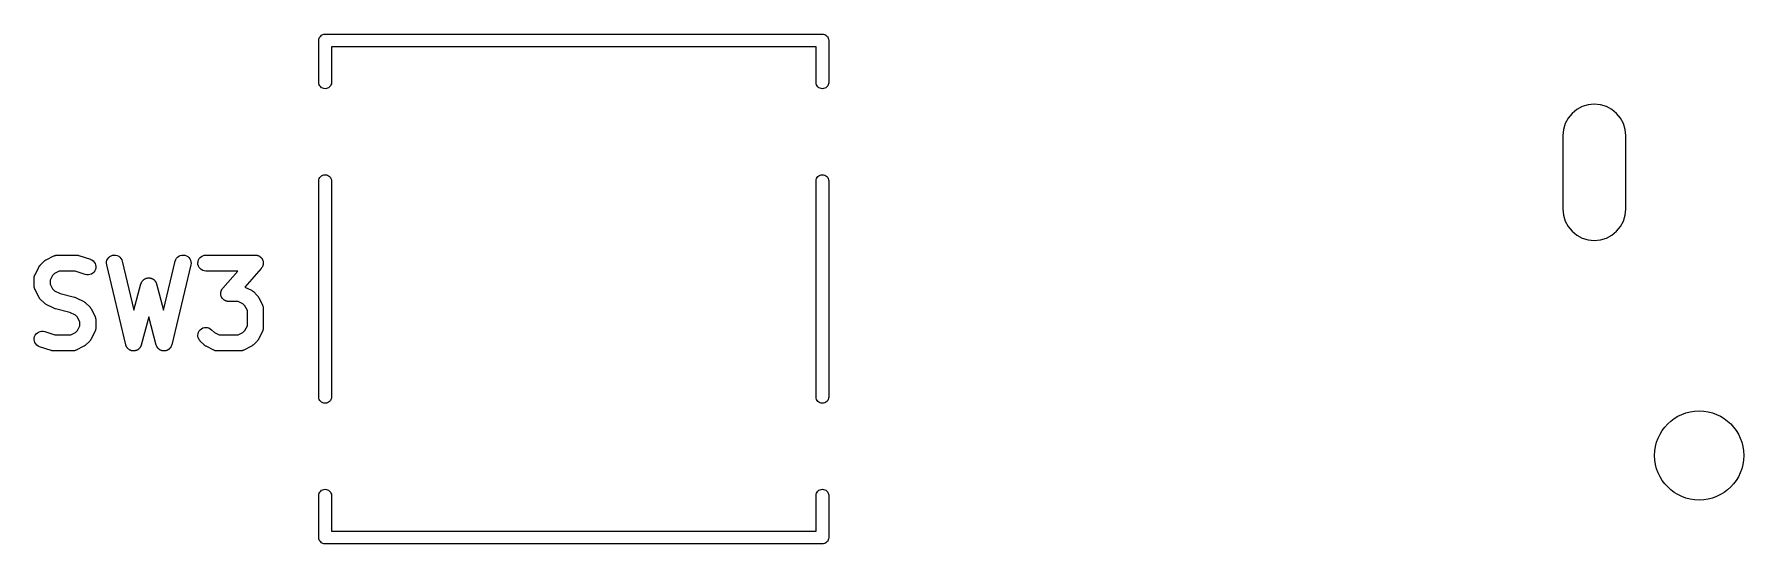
# Model space of a CAD drawing. Extents: x 103.7 to 141.7, y -118.9 to -76.1.
# Drawn here: x 103.7 to 120, y -80.98 to -76.12 of the extents above; entities that cross this region are included whole.
import ezdxf

# ---------------------------------------------------------------- set-up
doc = ezdxf.new("R2010")
doc.units = 0
doc.layers.add('BLACK', color=7, linetype='CONTINUOUS')

msp = doc.modelspace()

# ---------------------------------------------------------------- linework, layer by layer
at = {"layer": 'BLACK', "linetype": 'CONTINUOUS'}
for p, q in [((106.416, -76.18), (106.417, -76.1682)), ((106.417, -76.1829), (106.416, -76.18)), ((106.417, -76.1682), (106.421, -76.1569)), ((106.417, -76.5829), (106.417, -76.1829)), ((106.421, -76.1569), (106.426, -76.1465)), ((106.426, -76.1465), (106.434, -76.1374)), ((106.434, -76.1374), (106.443, -76.1299)), ((106.443, -76.1299), (106.454, -76.1243)), ((106.454, -76.1243), (106.465, -76.1209)), ((106.465, -76.1209), (106.474, -76.12)), ((106.474, -76.12), (106.477, -76.1197)), ((106.477, -76.1197), (106.48, -76.12)), ((106.48, -76.12), (111.214, -76.12)), ((111.157, -76.24), (106.537, -76.24)), ((106.537, -76.24), (106.537, -76.5829)), ((111.157, -76.5829), (111.157, -76.24)), ((111.214, -76.12), (111.217, -76.1197)), ((111.217, -76.1197), (111.22, -76.12)), ((111.22, -76.12), (111.22, -76.12)), ((111.22, -76.12), (111.228, -76.1209)), ((111.228, -76.1209), (111.24, -76.1243)), ((111.24, -76.1243), (111.25, -76.1299)), ((111.25, -76.1299), (111.259, -76.1374)), ((111.259, -76.1374), (111.267, -76.1465)), ((111.267, -76.1465), (111.272, -76.1569)), ((111.272, -76.1569), (111.276, -76.1682)), ((111.276, -76.1682), (111.277, -76.18)), ((111.277, -76.18), (111.277, -76.1829)), ((111.277, -76.1829), (111.277, -76.5829)), ((106.417, -76.5918), (106.417, -76.5829)), ((106.421, -76.6031), (106.417, -76.5918)), ((106.536, -76.5918), (106.532, -76.6031)), ((106.537, -76.5829), (106.536, -76.5918)), ((111.157, -76.5918), (111.157, -76.5829)), ((111.161, -76.6031), (111.157, -76.5918)), ((111.276, -76.5918), (111.272, -76.6031)), ((111.277, -76.5829), (111.276, -76.5918)), ((106.426, -76.6135), (106.421, -76.6031)), ((106.434, -76.6226), (106.426, -76.6135)), ((106.443, -76.6301), (106.434, -76.6226)), ((106.454, -76.6357), (106.443, -76.6301)), ((106.465, -76.6391), (106.454, -76.6357)), ((106.477, -76.6403), (106.465, -76.6391)), ((106.488, -76.6391), (106.477, -76.6403)), ((106.5, -76.6357), (106.488, -76.6391)), ((106.51, -76.6301), (106.5, -76.6357)), ((106.519, -76.6226), (106.51, -76.6301)), ((106.527, -76.6135), (106.519, -76.6226)), ((106.532, -76.6031), (106.527, -76.6135)), ((111.166, -76.6135), (111.161, -76.6031)), ((111.174, -76.6226), (111.166, -76.6135)), ((111.183, -76.6301), (111.174, -76.6226)), ((111.194, -76.6357), (111.183, -76.6301)), ((111.205, -76.6391), (111.194, -76.6357)), ((111.217, -76.6403), (111.205, -76.6391)), ((111.228, -76.6391), (111.217, -76.6403)), ((111.24, -76.6357), (111.228, -76.6391)), ((111.25, -76.6301), (111.24, -76.6357)), ((111.259, -76.6226), (111.25, -76.6301)), ((111.267, -76.6135), (111.259, -76.6226)), ((111.272, -76.6031), (111.267, -76.6135)), ((118.326, -76.9208), (118.298, -76.9727)), ((118.363, -76.8754), (118.326, -76.9208)), ((118.408, -76.8381), (118.363, -76.8754)), ((118.46, -76.8103), (118.408, -76.8381)), ((118.516, -76.7933), (118.46, -76.8103)), ((118.575, -76.7875), (118.516, -76.7933)), ((118.634, -76.7933), (118.575, -76.7875)), ((118.69, -76.8103), (118.634, -76.7933)), ((118.742, -76.8381), (118.69, -76.8103)), ((118.787, -76.8754), (118.742, -76.8381)), ((118.824, -76.9208), (118.787, -76.8754)), ((118.852, -76.9727), (118.824, -76.9208)), ((118.281, -77.029), (118.275, -77.0875)), ((118.298, -76.9727), (118.281, -77.029)), ((118.869, -77.029), (118.852, -76.9727)), ((118.875, -77.0875), (118.869, -77.029)), ((118.275, -77.0875), (118.275, -77.7875)), ((118.875, -77.7875), (118.875, -77.0875)), ((106.417, -77.5082), (106.421, -77.4969)), ((106.417, -77.5171), (106.417, -77.5082)), ((106.417, -79.5829), (106.417, -77.5171)), ((106.421, -77.4969), (106.426, -77.4865)), ((106.426, -77.4865), (106.434, -77.4774)), ((106.434, -77.4774), (106.443, -77.4699)), ((106.443, -77.4699), (106.454, -77.4643)), ((106.454, -77.4643), (106.465, -77.4609)), ((106.465, -77.4609), (106.477, -77.4597)), ((106.477, -77.4597), (106.488, -77.4609)), ((106.488, -77.4609), (106.5, -77.4643)), ((106.5, -77.4643), (106.51, -77.4699)), ((106.51, -77.4699), (106.519, -77.4774)), ((106.519, -77.4774), (106.527, -77.4865)), ((106.527, -77.4865), (106.532, -77.4969)), ((106.532, -77.4969), (106.536, -77.5082)), ((106.536, -77.5082), (106.537, -77.5171)), ((106.537, -77.5171), (106.537, -79.5829)), ((111.157, -77.5082), (111.161, -77.4969)), ((111.157, -77.5171), (111.157, -77.5082)), ((111.157, -79.5829), (111.157, -77.5171)), ((111.161, -77.4969), (111.166, -77.4865)), ((111.166, -77.4865), (111.174, -77.4774)), ((111.174, -77.4774), (111.183, -77.4699)), ((111.183, -77.4699), (111.194, -77.4643)), ((111.194, -77.4643), (111.205, -77.4609)), ((111.205, -77.4609), (111.217, -77.4597)), ((111.217, -77.4597), (111.228, -77.4609)), ((111.228, -77.4609), (111.24, -77.4643)), ((111.24, -77.4643), (111.25, -77.4699)), ((111.25, -77.4699), (111.259, -77.4774)), ((111.259, -77.4774), (111.267, -77.4865)), ((111.267, -77.4865), (111.272, -77.4969)), ((111.272, -77.4969), (111.276, -77.5082)), ((111.276, -77.5082), (111.277, -77.5171)), ((111.277, -77.5171), (111.277, -79.5829)), ((118.275, -77.7875), (118.281, -77.846)), ((118.281, -77.846), (118.298, -77.9023)), ((118.852, -77.9023), (118.869, -77.846)), ((118.869, -77.846), (118.875, -77.7875)), ((118.298, -77.9023), (118.326, -77.9542)), ((118.326, -77.9542), (118.363, -77.9996)), ((118.363, -77.9996), (118.408, -78.0369)), ((118.408, -78.0369), (118.46, -78.0647)), ((118.69, -78.0647), (118.742, -78.0369)), ((118.742, -78.0369), (118.787, -77.9996)), ((118.787, -77.9996), (118.824, -77.9542)), ((118.824, -77.9542), (118.852, -77.9023)), ((118.46, -78.0647), (118.516, -78.0817)), ((118.516, -78.0817), (118.575, -78.0875)), ((118.575, -78.0875), (118.634, -78.0817)), ((118.634, -78.0817), (118.69, -78.0647)), ((103.711, -78.4138), (103.747, -78.3412)), ((103.747, -78.3412), (103.748, -78.3403)), ((103.748, -78.3403), (103.75, -78.3367)), ((103.75, -78.3367), (103.752, -78.3329)), ((103.752, -78.3329), (103.754, -78.3304)), ((103.754, -78.3304), (103.756, -78.3278)), ((103.756, -78.3278), (103.759, -78.3247)), ((103.759, -78.3247), (103.761, -78.3214)), ((103.761, -78.3214), (103.798, -78.2851)), ((103.798, -78.2844), (103.802, -78.2817)), ((103.798, -78.2851), (103.798, -78.2844)), ((103.802, -78.2817), (103.805, -78.2788)), ((103.805, -78.2788), (103.808, -78.2771)), ((103.808, -78.2771), (103.81, -78.2751)), ((103.81, -78.2751), (103.814, -78.2731)), ((103.814, -78.2731), (103.817, -78.2708)), ((103.817, -78.2708), (103.89, -78.2346)), ((103.89, -78.2346), (103.891, -78.2341)), ((103.891, -78.2341), (103.893, -78.2333)), ((103.893, -78.2333), (103.895, -78.2323)), ((103.895, -78.2323), (103.9, -78.2308)), ((103.942, -78.3789), (103.897, -78.4016)), ((103.9, -78.2308), (103.905, -78.229)), ((103.905, -78.229), (103.907, -78.2286)), ((103.907, -78.2286), (103.909, -78.228)), ((103.909, -78.228), (103.915, -78.2275)), ((103.915, -78.2275), (103.92, -78.2266)), ((103.92, -78.2266), (103.922, -78.2267)), ((103.922, -78.2267), (103.924, -78.2265)), ((103.924, -78.2265), (104.106, -78.2265)), ((104.093, -78.3789), (103.942, -78.3789)), ((104.19, -78.4113), (104.093, -78.3789)), ((104.106, -78.2265), (104.107, -78.2265)), ((104.107, -78.2265), (104.111, -78.227)), ((104.111, -78.227), (104.115, -78.2271)), ((104.115, -78.2271), (104.118, -78.2278)), ((104.118, -78.2278), (104.121, -78.2282)), ((104.121, -78.2282), (104.125, -78.2295)), ((104.125, -78.2295), (104.13, -78.2304)), ((104.13, -78.2304), (104.239, -78.2667)), ((104.239, -78.2667), (104.24, -78.2671)), ((104.24, -78.2671), (104.253, -78.2733)), ((104.253, -78.2733), (104.265, -78.282)), ((104.265, -78.282), (104.275, -78.293)), ((104.28, -78.3771), (104.272, -78.3892)), ((104.275, -78.293), (104.283, -78.3056)), ((104.287, -78.3636), (104.28, -78.3771)), ((104.283, -78.3056), (104.288, -78.3196)), ((104.29, -78.3491), (104.287, -78.3636)), ((104.288, -78.3196), (104.29, -78.3343)), ((104.29, -78.3343), (104.29, -78.3491)), ((104.392, -78.3046), (104.393, -78.2897)), ((104.394, -78.3193), (104.392, -78.3046)), ((104.393, -78.2897), (104.397, -78.2754)), ((104.394, -78.3204), (104.394, -78.3193)), ((104.576, -79.0824), (104.394, -78.3204)), ((104.397, -78.2754), (104.404, -78.2621)), ((104.404, -78.2621), (104.413, -78.2504)), ((104.413, -78.2504), (104.424, -78.2406)), ((104.424, -78.2406), (104.437, -78.2332)), ((104.437, -78.2332), (104.451, -78.2285)), ((104.451, -78.2285), (104.466, -78.2266)), ((104.466, -78.2266), (104.481, -78.2275)), ((104.481, -78.2275), (104.495, -78.2314)), ((104.495, -78.2314), (104.509, -78.238)), ((104.509, -78.238), (104.52, -78.247)), ((104.52, -78.247), (104.53, -78.2581)), ((104.53, -78.2581), (104.538, -78.271)), ((104.538, -78.271), (104.543, -78.2851)), ((104.543, -78.2851), (104.654, -78.7533)), ((104.936, -78.7533), (105.047, -78.2851)), ((105.196, -78.3204), (105.014, -79.0824)), ((105.047, -78.2851), (105.048, -78.284)), ((105.048, -78.284), (105.053, -78.27)), ((105.053, -78.27), (105.06, -78.2573)), ((105.06, -78.2573), (105.07, -78.2463)), ((105.07, -78.2463), (105.082, -78.2374)), ((105.082, -78.2374), (105.096, -78.231)), ((105.096, -78.231), (105.11, -78.2274)), ((105.11, -78.2274), (105.125, -78.2266)), ((105.125, -78.2266), (105.14, -78.2287)), ((105.14, -78.2287), (105.154, -78.2336)), ((105.154, -78.2336), (105.167, -78.2412)), ((105.167, -78.2412), (105.178, -78.2511)), ((105.178, -78.2511), (105.187, -78.263)), ((105.187, -78.263), (105.193, -78.2764)), ((105.193, -78.2764), (105.197, -78.2908)), ((105.198, -78.3056), (105.196, -78.3204)), ((105.197, -78.2908), (105.198, -78.3056)), ((105.263, -78.3022), (105.265, -78.2874)), ((105.264, -78.317), (105.263, -78.3022)), ((105.269, -78.3313), (105.264, -78.317)), ((105.265, -78.2874), (105.269, -78.2732)), ((105.269, -78.2732), (105.276, -78.2601)), ((105.276, -78.3444), (105.269, -78.3313)), ((105.276, -78.2601), (105.286, -78.2486)), ((105.285, -78.356), (105.276, -78.3444)), ((105.296, -78.3656), (105.285, -78.356)), ((105.286, -78.2486), (105.297, -78.2392)), ((105.309, -78.3728), (105.296, -78.3656)), ((105.297, -78.2392), (105.31, -78.2323)), ((105.323, -78.3772), (105.309, -78.3728)), ((105.31, -78.2323), (105.324, -78.228)), ((105.338, -78.3789), (105.323, -78.3772)), ((105.324, -78.228), (105.339, -78.2265)), ((105.339, -78.3789), (105.338, -78.3789)), ((105.339, -78.2265), (105.811, -78.2265)), ((105.643, -78.3789), (105.339, -78.3789)), ((105.5, -78.5428), (105.643, -78.3789)), ((105.868, -78.3529), (105.712, -78.5311)), ((105.811, -78.2265), (105.812, -78.2265)), ((105.812, -78.2265), (105.817, -78.2271)), ((105.817, -78.2271), (105.822, -78.2273)), ((105.822, -78.2273), (105.824, -78.2279)), ((105.824, -78.2279), (105.827, -78.2282)), ((105.827, -78.2282), (105.831, -78.2296)), ((105.831, -78.2296), (105.836, -78.2307)), ((105.836, -78.2307), (105.838, -78.2319)), ((105.838, -78.2319), (105.841, -78.2327)), ((105.841, -78.2327), (105.845, -78.235)), ((105.845, -78.235), (105.85, -78.237)), ((105.85, -78.237), (105.852, -78.2386)), ((105.852, -78.2386), (105.854, -78.2398)), ((105.854, -78.2398), (105.858, -78.2429)), ((105.858, -78.2429), (105.862, -78.2457)), ((105.862, -78.2457), (105.863, -78.2477)), ((105.863, -78.2477), (105.865, -78.2494)), ((105.865, -78.2494), (105.868, -78.2531)), ((105.868, -78.2531), (105.872, -78.2566)), ((105.871, -78.349), (105.868, -78.3529)), ((105.874, -78.3453), (105.871, -78.349)), ((105.872, -78.2566), (105.873, -78.2589)), ((105.873, -78.2589), (105.875, -78.261)), ((105.875, -78.343), (105.874, -78.3453)), ((105.875, -78.261), (105.877, -78.2652)), ((105.877, -78.3408), (105.875, -78.343)), ((105.877, -78.2652), (105.879, -78.2693)), ((105.879, -78.3364), (105.877, -78.3408)), ((105.879, -78.2693), (105.88, -78.2718)), ((105.881, -78.3322), (105.879, -78.3364)), ((105.88, -78.2718), (105.882, -78.2742)), ((105.882, -78.3297), (105.881, -78.3322)), ((105.882, -78.2742), (105.883, -78.2787)), ((105.883, -78.3273), (105.882, -78.3297)), ((105.883, -78.2787), (105.885, -78.2832)), ((105.884, -78.3226), (105.883, -78.3273)), ((105.886, -78.318), (105.884, -78.3226)), ((105.885, -78.2832), (105.885, -78.2859)), ((105.885, -78.2859), (105.886, -78.2884)), ((105.886, -78.2884), (105.886, -78.2932)), ((105.886, -78.2932), (105.887, -78.2979)), ((105.887, -78.3128), (105.886, -78.3154)), ((105.886, -78.3154), (105.886, -78.318)), ((105.887, -78.2979), (105.887, -78.3006)), ((105.887, -78.3006), (105.887, -78.3032)), ((105.887, -78.3032), (105.887, -78.308)), ((105.887, -78.308), (105.887, -78.3128)), ((103.703, -78.4423), (103.704, -78.4372)), ((103.703, -78.4446), (103.703, -78.4423)), ((103.703, -78.4468), (103.703, -78.4446)), ((103.703, -78.4479), (103.703, -78.4468)), ((103.703, -78.5204), (103.703, -78.4479)), ((103.703, -78.5227), (103.703, -78.5204)), ((103.703, -78.5249), (103.703, -78.5227)), ((103.704, -78.53), (103.703, -78.5249)), ((103.704, -78.432), (103.705, -78.4299)), ((103.704, -78.4372), (103.704, -78.432)), ((103.704, -78.5352), (103.704, -78.53)), ((103.705, -78.5374), (103.704, -78.5352)), ((103.705, -78.4299), (103.706, -78.4277)), ((103.705, -78.5396), (103.705, -78.5374)), ((103.707, -78.5445), (103.705, -78.5396)), ((103.706, -78.4277), (103.707, -78.4228)), ((103.707, -78.4228), (103.709, -78.4178)), ((103.709, -78.5495), (103.707, -78.5445)), ((103.709, -78.4178), (103.71, -78.4159)), ((103.71, -78.5514), (103.709, -78.5495)), ((103.71, -78.4159), (103.711, -78.4138)), ((103.71, -78.5536), (103.71, -78.5514)), ((103.878, -78.4204), (103.855, -78.4658)), ((103.855, -78.4658), (103.855, -78.5024)), ((103.855, -78.5024), (103.878, -78.5479)), ((103.897, -78.4016), (103.878, -78.4204)), ((103.878, -78.5479), (103.897, -78.5667)), ((104.205, -78.4146), (104.19, -78.4113)), ((104.22, -78.415), (104.205, -78.4146)), ((104.234, -78.4125), (104.22, -78.415)), ((104.248, -78.4073), (104.234, -78.4125)), ((104.261, -78.3994), (104.248, -78.4073)), ((104.272, -78.3892), (104.261, -78.3994)), ((104.654, -78.7533), (104.721, -78.5008)), ((104.721, -78.5008), (104.722, -78.4998)), ((104.722, -78.4998), (104.723, -78.4974)), ((104.723, -78.495), (104.725, -78.4905)), ((104.723, -78.4974), (104.723, -78.495)), ((104.725, -78.4905), (104.727, -78.4859)), ((104.727, -78.4859), (104.728, -78.4838)), ((104.728, -78.4838), (104.729, -78.4816)), ((104.729, -78.4816), (104.732, -78.4776)), ((104.732, -78.4776), (104.735, -78.4734)), ((104.735, -78.4734), (104.737, -78.4716)), ((104.737, -78.4716), (104.738, -78.4696)), ((104.738, -78.4696), (104.742, -78.4662)), ((104.742, -78.4662), (104.745, -78.4626)), ((104.745, -78.4626), (104.747, -78.4612)), ((104.747, -78.4612), (104.749, -78.4595)), ((104.749, -78.4595), (104.753, -78.4569)), ((104.753, -78.4569), (104.758, -78.4541)), ((104.758, -78.4541), (104.76, -78.4531)), ((104.76, -78.4531), (104.762, -78.4518)), ((104.762, -78.4518), (104.767, -78.4501)), ((104.767, -78.4501), (104.771, -78.4481)), ((104.771, -78.4481), (104.774, -78.4475)), ((104.774, -78.4475), (104.776, -78.4467)), ((104.776, -78.4467), (104.781, -78.4459)), ((104.781, -78.4459), (104.786, -78.4448)), ((104.786, -78.4448), (104.788, -78.4447)), ((104.788, -78.4447), (104.791, -78.4444)), ((104.791, -78.4444), (104.796, -78.4446)), ((104.796, -78.4446), (104.8, -78.4444)), ((104.8, -78.4444), (104.803, -78.4448)), ((104.803, -78.4448), (104.805, -78.4449)), ((104.805, -78.4449), (104.81, -78.4461)), ((104.81, -78.4461), (104.815, -78.4469)), ((104.815, -78.4469), (104.817, -78.4478)), ((104.817, -78.4478), (104.82, -78.4484)), ((104.82, -78.4484), (104.824, -78.4505)), ((104.824, -78.4505), (104.829, -78.4523)), ((104.829, -78.4523), (104.831, -78.4536)), ((104.831, -78.4536), (104.833, -78.4546)), ((104.833, -78.4546), (104.837, -78.4575)), ((104.837, -78.4575), (104.842, -78.4602)), ((104.842, -78.4602), (104.843, -78.4619)), ((104.843, -78.4619), (104.845, -78.4633)), ((104.845, -78.4633), (104.849, -78.467)), ((104.849, -78.467), (104.852, -78.4704)), ((104.852, -78.4704), (104.854, -78.4724)), ((104.854, -78.4724), (104.856, -78.4742)), ((104.856, -78.4742), (104.858, -78.4784)), ((104.858, -78.4784), (104.861, -78.4825)), ((104.861, -78.4825), (104.862, -78.4847)), ((104.862, -78.4847), (104.863, -78.4869)), ((104.863, -78.4869), (104.865, -78.4915)), ((104.865, -78.4915), (104.867, -78.496)), ((104.867, -78.496), (104.868, -78.4985)), ((104.868, -78.4985), (104.869, -78.5008)), ((104.869, -78.5008), (104.936, -78.7533)), ((105.493, -78.5527), (105.494, -78.5504)), ((105.494, -78.5504), (105.497, -78.5467)), ((105.497, -78.5467), (105.5, -78.5428)), ((105.712, -78.5311), (105.773, -78.5611)), ((103.711, -78.5545), (103.71, -78.5536)), ((103.747, -78.6271), (103.711, -78.5545)), ((103.749, -78.6307), (103.747, -78.6271)), ((103.751, -78.6345), (103.749, -78.6307)), ((103.753, -78.637), (103.751, -78.6345)), ((103.755, -78.6397), (103.753, -78.637)), ((103.758, -78.6428), (103.755, -78.6397)), ((103.761, -78.6461), (103.758, -78.6428)), ((103.761, -78.6469), (103.761, -78.6461)), ((103.798, -78.6832), (103.761, -78.6469)), ((103.801, -78.6859), (103.798, -78.6832)), ((103.804, -78.6889), (103.801, -78.6859)), ((103.807, -78.6906), (103.804, -78.6889)), ((103.809, -78.6926), (103.807, -78.6906)), ((103.813, -78.6946), (103.809, -78.6926)), ((103.817, -78.697), (103.813, -78.6946)), ((103.817, -78.6974), (103.817, -78.697)), ((103.89, -78.7337), (103.817, -78.6974)), ((103.897, -78.5667), (103.951, -78.5937)), ((103.951, -78.5937), (104.088, -78.6279)), ((104.088, -78.6279), (104.089, -78.6282)), ((104.089, -78.6282), (104.089, -78.6283)), ((104.089, -78.6283), (104.089, -78.6284)), ((104.089, -78.6284), (104.096, -78.6309)), ((104.096, -78.6309), (104.103, -78.6334)), ((104.103, -78.6334), (104.103, -78.6336)), ((104.103, -78.6336), (104.103, -78.6337)), ((104.103, -78.6337), (104.176, -78.67)), ((104.176, -78.67), (104.177, -78.6705)), ((104.177, -78.6705), (104.18, -78.6728)), ((104.18, -78.6728), (104.184, -78.6748)), ((104.184, -78.6748), (104.187, -78.6768)), ((104.187, -78.6768), (104.189, -78.6786)), ((104.189, -78.6786), (104.192, -78.6815)), ((104.192, -78.6815), (104.196, -78.6843)), ((104.196, -78.6843), (104.232, -78.7205)), ((105.481, -78.5829), (105.482, -78.5803)), ((105.481, -78.5877), (105.481, -78.5829)), ((105.481, -78.5925), (105.481, -78.5877)), ((105.481, -78.5951), (105.481, -78.5925)), ((105.481, -78.5978), (105.481, -78.5951)), ((105.482, -78.6025), (105.481, -78.5978)), ((105.482, -78.5777), (105.484, -78.5731)), ((105.482, -78.5803), (105.482, -78.5777)), ((105.482, -78.6073), (105.482, -78.6025)), ((105.483, -78.6098), (105.482, -78.6073)), ((105.483, -78.6125), (105.483, -78.6098)), ((105.485, -78.617), (105.483, -78.6125)), ((105.484, -78.5731), (105.485, -78.5685)), ((105.485, -78.5685), (105.486, -78.566)), ((105.486, -78.6215), (105.485, -78.617)), ((105.486, -78.566), (105.487, -78.5635)), ((105.488, -78.6239), (105.486, -78.6215)), ((105.487, -78.5635), (105.489, -78.5593)), ((105.489, -78.6264), (105.488, -78.6239)), ((105.489, -78.5593), (105.491, -78.5549)), ((105.491, -78.6305), (105.489, -78.6264)), ((105.491, -78.5549), (105.493, -78.5527)), ((105.493, -78.6347), (105.491, -78.6305)), ((105.495, -78.6368), (105.493, -78.6347)), ((105.496, -78.6391), (105.495, -78.6368)), ((105.5, -78.6426), (105.496, -78.6391)), ((105.503, -78.6463), (105.5, -78.6426)), ((105.505, -78.648), (105.503, -78.6463)), ((105.506, -78.65), (105.505, -78.648)), ((105.51, -78.6528), (105.506, -78.65)), ((105.514, -78.6559), (105.51, -78.6528)), ((105.516, -78.6572), (105.514, -78.6559)), ((105.518, -78.6587), (105.516, -78.6572)), ((105.523, -78.6607), (105.518, -78.6587)), ((105.527, -78.663), (105.523, -78.6607)), ((105.53, -78.6638), (105.527, -78.663)), ((105.532, -78.665), (105.53, -78.6638)), ((105.537, -78.6661), (105.532, -78.665)), ((105.541, -78.6675), (105.537, -78.6661)), ((105.544, -78.6678), (105.541, -78.6675)), ((105.546, -78.6685), (105.544, -78.6678)), ((105.551, -78.6687), (105.546, -78.6685)), ((105.556, -78.6692), (105.551, -78.6687)), ((105.557, -78.6692), (105.556, -78.6692)), ((105.648, -78.6692), (105.557, -78.6692)), ((105.693, -78.6919), (105.648, -78.6692)), ((105.712, -78.7107), (105.693, -78.6919)), ((105.735, -78.7561), (105.712, -78.7107)), ((105.773, -78.5611), (105.773, -78.5616)), ((105.773, -78.5616), (105.777, -78.5639)), ((105.777, -78.5639), (105.781, -78.566)), ((105.781, -78.566), (105.783, -78.568)), ((105.783, -78.568), (105.786, -78.5697)), ((105.786, -78.5697), (105.789, -78.5727)), ((105.789, -78.5727), (105.792, -78.5754)), ((105.792, -78.5754), (105.829, -78.6117)), ((105.829, -78.6117), (105.829, -78.6124)), ((105.829, -78.6124), (105.832, -78.6158)), ((105.832, -78.6158), (105.835, -78.6189)), ((105.835, -78.6189), (105.837, -78.6216)), ((105.837, -78.6216), (105.839, -78.6241)), ((105.839, -78.6241), (105.841, -78.6279)), ((105.841, -78.6279), (105.843, -78.6315)), ((105.843, -78.6315), (105.879, -78.7041)), ((105.879, -78.7041), (105.88, -78.705)), ((105.88, -78.705), (105.88, -78.7071)), ((105.88, -78.7071), (105.881, -78.7091)), ((105.881, -78.7091), (105.883, -78.7141)), ((105.883, -78.7141), (105.885, -78.719)), ((103.89, -78.7339), (103.89, -78.7337)), ((103.891, -78.734), (103.89, -78.7339)), ((103.897, -78.7365), (103.891, -78.734)), ((103.904, -78.739), (103.897, -78.7365)), ((103.904, -78.7391), (103.904, -78.739)), ((103.905, -78.7392), (103.904, -78.7391)), ((103.906, -78.7395), (103.905, -78.7392)), ((104.043, -78.7738), (103.906, -78.7395)), ((104.097, -78.8008), (104.043, -78.7738)), ((104.116, -78.8196), (104.097, -78.8008)), ((104.138, -78.865), (104.116, -78.8196)), ((104.138, -78.9016), (104.138, -78.865)), ((104.232, -78.7205), (104.233, -78.7213)), ((104.233, -78.7213), (104.235, -78.7247)), ((104.235, -78.7247), (104.238, -78.7278)), ((104.238, -78.7278), (104.24, -78.7304)), ((104.24, -78.7304), (104.242, -78.7329)), ((104.242, -78.7329), (104.244, -78.7367)), ((104.244, -78.7367), (104.246, -78.7403)), ((104.246, -78.7403), (104.283, -78.8129)), ((104.283, -78.8129), (104.283, -78.8139)), ((104.283, -78.8139), (104.284, -78.816)), ((104.284, -78.816), (104.285, -78.818)), ((104.285, -78.818), (104.286, -78.8229)), ((104.286, -78.8229), (104.288, -78.8278)), ((104.288, -78.8278), (104.289, -78.83)), ((104.289, -78.83), (104.289, -78.8322)), ((104.289, -78.8322), (104.29, -78.8374)), ((104.29, -78.8374), (104.29, -78.8425)), ((104.29, -78.8425), (104.29, -78.8448)), ((104.29, -78.8448), (104.291, -78.847)), ((104.291, -78.847), (104.291, -78.9196)), ((104.795, -78.8162), (104.723, -79.0843)), ((104.867, -79.0843), (104.795, -78.8162)), ((105.735, -78.9016), (105.735, -78.7561)), ((105.885, -78.719), (105.885, -78.7212)), ((105.885, -78.7212), (105.886, -78.7233)), ((105.886, -78.7233), (105.886, -78.7285)), ((105.886, -78.7285), (105.887, -78.7337)), ((105.887, -78.7337), (105.887, -78.7359)), ((105.887, -78.7359), (105.887, -78.7381)), ((105.887, -78.7381), (105.887, -78.9196)), ((103.703, -79.0183), (103.707, -79.0038)), ((103.703, -79.0332), (103.703, -79.0183)), ((103.705, -79.0478), (103.703, -79.0332)), ((103.707, -79.0038), (103.713, -78.9903)), ((103.713, -78.9903), (103.722, -78.9782)), ((103.722, -78.9782), (103.733, -78.968)), ((103.733, -78.968), (103.745, -78.9602)), ((103.745, -78.9602), (103.759, -78.9549)), ((103.759, -78.9549), (103.774, -78.9524)), ((103.774, -78.9524), (103.789, -78.9528)), ((103.789, -78.9528), (103.803, -78.9561)), ((103.803, -78.9561), (103.9, -78.9885)), ((103.9, -78.9885), (104.051, -78.9885)), ((104.051, -78.9885), (104.097, -78.9658)), ((104.097, -78.9658), (104.116, -78.947)), ((104.116, -78.947), (104.138, -78.9016)), ((104.238, -79.0396), (104.235, -79.0427)), ((104.239, -79.037), (104.238, -79.0396)), ((104.241, -79.0345), (104.239, -79.037)), ((104.243, -79.0308), (104.241, -79.0345)), ((104.246, -79.0272), (104.243, -79.0308)), ((104.283, -78.9536), (104.246, -79.0262)), ((104.246, -79.0262), (104.246, -79.0272)), ((104.284, -78.9496), (104.283, -78.9516)), ((104.283, -78.9516), (104.283, -78.9536)), ((104.286, -78.9446), (104.284, -78.9496)), ((104.288, -78.9398), (104.286, -78.9446)), ((104.289, -78.9354), (104.288, -78.9375)), ((104.288, -78.9375), (104.288, -78.9398)), ((104.29, -78.9302), (104.289, -78.9354)), ((104.291, -78.9206), (104.29, -78.9229)), ((104.29, -78.9229), (104.29, -78.9251)), ((104.29, -78.9251), (104.29, -78.9302)), ((104.291, -78.9196), (104.291, -78.9206)), ((105.263, -78.9913), (105.265, -78.9766)), ((105.264, -79.0062), (105.263, -78.9913)), ((105.269, -79.0204), (105.264, -79.0062)), ((105.265, -78.9766), (105.269, -78.9624)), ((105.269, -78.9624), (105.276, -78.9493)), ((105.275, -79.0336), (105.269, -79.0204)), ((105.285, -79.0453), (105.275, -79.0336)), ((105.276, -78.9493), (105.286, -78.9379)), ((105.286, -78.9379), (105.297, -78.9285)), ((105.297, -78.9285), (105.31, -78.9216)), ((105.31, -78.9216), (105.325, -78.9173)), ((105.325, -78.9173), (105.34, -78.9159)), ((105.34, -78.9159), (105.354, -78.9174)), ((105.354, -78.9174), (105.369, -78.9218)), ((105.369, -78.9218), (105.382, -78.9288)), ((105.382, -78.9288), (105.393, -78.9383)), ((105.393, -78.9383), (105.421, -78.9658)), ((105.421, -78.9658), (105.466, -78.9885)), ((105.466, -78.9885), (105.648, -78.9885)), ((105.648, -78.9885), (105.693, -78.9658)), ((105.693, -78.9658), (105.712, -78.947)), ((105.712, -78.947), (105.735, -78.9016)), ((105.834, -79.0396), (105.831, -79.0427)), ((105.836, -79.037), (105.834, -79.0396)), ((105.838, -79.0345), (105.836, -79.037)), ((105.84, -79.0308), (105.838, -79.0345)), ((105.842, -79.0272), (105.84, -79.0308)), ((105.843, -79.0262), (105.842, -79.0272)), ((105.879, -78.9536), (105.843, -79.0262)), ((105.88, -78.9516), (105.879, -78.9536)), ((105.881, -78.9496), (105.88, -78.9516)), ((105.883, -78.9446), (105.881, -78.9496)), ((105.884, -78.9398), (105.883, -78.9446)), ((105.885, -78.9375), (105.884, -78.9398)), ((105.886, -78.9354), (105.885, -78.9375)), ((105.887, -78.9251), (105.886, -78.9302)), ((105.886, -78.9302), (105.886, -78.9354)), ((105.887, -78.9196), (105.887, -78.9206)), ((105.887, -78.9206), (105.887, -78.9229)), ((105.887, -78.9229), (105.887, -78.9251)), ((103.71, -79.0618), (103.705, -79.0478)), ((103.718, -79.0745), (103.71, -79.0618)), ((103.728, -79.0854), (103.718, -79.0745)), ((103.74, -79.0941), (103.728, -79.0854)), ((103.754, -79.1004), (103.74, -79.0941)), ((103.755, -79.1007), (103.754, -79.1004)), ((103.864, -79.137), (103.755, -79.1007)), ((103.868, -79.138), (103.864, -79.137)), ((103.872, -79.1392), (103.868, -79.138)), ((103.875, -79.1396), (103.872, -79.1392)), ((103.878, -79.1403), (103.875, -79.1396)), ((103.883, -79.1404), (103.878, -79.1403)), ((103.887, -79.1409), (103.883, -79.1404)), ((103.888, -79.1409), (103.887, -79.1409)), ((104.069, -79.1409), (103.888, -79.1409)), ((104.072, -79.1407), (104.069, -79.1409)), ((104.074, -79.1408), (104.072, -79.1407)), ((104.079, -79.14), (104.074, -79.1408)), ((104.084, -79.1395), (104.079, -79.14)), ((104.086, -79.1388), (104.084, -79.1395)), ((104.088, -79.1385), (104.086, -79.1388)), ((104.093, -79.1367), (104.088, -79.1385)), ((104.098, -79.1352), (104.093, -79.1367)), ((104.1, -79.1341), (104.098, -79.1352)), ((104.102, -79.1333), (104.1, -79.1341)), ((104.103, -79.1329), (104.102, -79.1333)), ((104.176, -79.0966), (104.103, -79.1329)), ((104.18, -79.0943), (104.176, -79.0966)), ((104.183, -79.0923), (104.18, -79.0943)), ((104.186, -79.0904), (104.183, -79.0923)), ((104.189, -79.0887), (104.186, -79.0904)), ((104.192, -79.0857), (104.189, -79.0887)), ((104.195, -79.0831), (104.192, -79.0857)), ((104.196, -79.0823), (104.195, -79.0831)), ((104.232, -79.046), (104.196, -79.0823)), ((104.235, -79.0427), (104.232, -79.046)), ((104.577, -79.0857), (104.576, -79.0824)), ((104.578, -79.0891), (104.577, -79.0857)), ((104.579, -79.0927), (104.578, -79.0891)), ((104.581, -79.0964), (104.579, -79.0927)), ((104.582, -79.0995), (104.581, -79.0964)), ((104.584, -79.1027), (104.582, -79.0995)), ((104.586, -79.1059), (104.584, -79.1027)), ((104.588, -79.1093), (104.586, -79.1059)), ((104.59, -79.1119), (104.588, -79.1093)), ((104.592, -79.1148), (104.59, -79.1119)), ((104.595, -79.1175), (104.592, -79.1148)), ((104.598, -79.1204), (104.595, -79.1175)), ((104.601, -79.1226), (104.598, -79.1204)), ((104.603, -79.125), (104.601, -79.1226)), ((104.607, -79.1271), (104.603, -79.125)), ((104.61, -79.1295), (104.607, -79.1271)), ((104.613, -79.131), (104.61, -79.1295)), ((104.616, -79.1329), (104.613, -79.131)), ((104.62, -79.1343), (104.616, -79.1329)), ((104.623, -79.136), (104.62, -79.1343)), ((104.626, -79.1369), (104.623, -79.136)), ((104.63, -79.1382), (104.626, -79.1369)), ((104.634, -79.1389), (104.63, -79.1382)), ((104.637, -79.1399), (104.634, -79.1389)), ((104.641, -79.1401), (104.637, -79.1399)), ((104.644, -79.1407), (104.641, -79.1401)), ((104.648, -79.1406), (104.644, -79.1407)), ((104.652, -79.1409), (104.648, -79.1406)), ((104.656, -79.1404), (104.652, -79.1409)), ((104.659, -79.1403), (104.656, -79.1404)), ((104.663, -79.1395), (104.659, -79.1403)), ((104.667, -79.139), (104.663, -79.1395)), ((104.67, -79.1378), (104.667, -79.139)), ((104.674, -79.1371), (104.67, -79.1378)), ((104.677, -79.1355), (104.674, -79.1371)), ((104.681, -79.1342), (104.677, -79.1355)), ((104.684, -79.1325), (104.681, -79.1342)), ((104.687, -79.1311), (104.684, -79.1325)), ((104.691, -79.1288), (104.687, -79.1311)), ((104.694, -79.1268), (104.691, -79.1288)), ((104.697, -79.1245), (104.694, -79.1268)), ((104.7, -79.1225), (104.697, -79.1245)), ((104.702, -79.1197), (104.7, -79.1225)), ((104.705, -79.1171), (104.702, -79.1197)), ((104.707, -79.1143), (104.705, -79.1171)), ((104.71, -79.1118), (104.707, -79.1143)), ((104.712, -79.1084), (104.71, -79.1118)), ((104.714, -79.1053), (104.712, -79.1084)), ((104.716, -79.1022), (104.714, -79.1053)), ((104.718, -79.0992), (104.716, -79.1022)), ((104.719, -79.0955), (104.718, -79.0992)), ((104.721, -79.092), (104.719, -79.0955)), ((104.722, -79.0887), (104.721, -79.092)), ((104.723, -79.0854), (104.722, -79.0887)), ((104.723, -79.0843), (104.723, -79.0854)), ((104.868, -79.0876), (104.867, -79.0843)), ((104.869, -79.091), (104.868, -79.0876)), ((104.87, -79.0946), (104.869, -79.091)), ((104.872, -79.0983), (104.87, -79.0946)), ((104.874, -79.1013), (104.872, -79.0983)), ((104.875, -79.1044), (104.874, -79.1013)), ((104.877, -79.1076), (104.875, -79.1044)), ((104.88, -79.1109), (104.877, -79.1076)), ((104.882, -79.1135), (104.88, -79.1109)), ((104.884, -79.1163), (104.882, -79.1135)), ((104.887, -79.1189), (104.884, -79.1163)), ((104.89, -79.1218), (104.887, -79.1189)), ((104.893, -79.1239), (104.89, -79.1218)), ((104.895, -79.1262), (104.893, -79.1239)), ((104.899, -79.1282), (104.895, -79.1262)), ((104.902, -79.1305), (104.899, -79.1282)), ((104.905, -79.132), (104.902, -79.1305)), ((104.908, -79.1338), (104.905, -79.132)), ((104.912, -79.1351), (104.908, -79.1338)), ((104.915, -79.1367), (104.912, -79.1351)), ((104.919, -79.1376), (104.915, -79.1367)), ((104.922, -79.1387), (104.919, -79.1376)), ((104.926, -79.1393), (104.922, -79.1387)), ((104.93, -79.1402), (104.926, -79.1393)), ((104.933, -79.1403), (104.93, -79.1402)), ((104.937, -79.1408), (104.933, -79.1403)), ((104.941, -79.1406), (104.937, -79.1408)), ((104.945, -79.1408), (104.941, -79.1406)), ((104.948, -79.1402), (104.945, -79.1408)), ((104.952, -79.1401), (104.948, -79.1402)), ((104.955, -79.1391), (104.952, -79.1401)), ((104.959, -79.1385), (104.955, -79.1391)), ((104.963, -79.1373), (104.959, -79.1385)), ((104.966, -79.1364), (104.963, -79.1373)), ((104.97, -79.1347), (104.966, -79.1364)), ((104.973, -79.1334), (104.97, -79.1347)), ((104.976, -79.1315), (104.973, -79.1334)), ((104.979, -79.13), (104.976, -79.1315)), ((104.983, -79.1277), (104.979, -79.13)), ((104.986, -79.1256), (104.983, -79.1277)), ((104.989, -79.1232), (104.986, -79.1256)), ((104.991, -79.1212), (104.989, -79.1232)), ((104.994, -79.1182), (104.991, -79.1212)), ((104.997, -79.1156), (104.994, -79.1182)), ((104.999, -79.1127), (104.997, -79.1156)), ((105.001, -79.1101), (104.999, -79.1127)), ((105.003, -79.1068), (105.001, -79.1101)), ((105.006, -79.1036), (105.003, -79.1068)), ((105.007, -79.1004), (105.006, -79.1036)), ((105.009, -79.0974), (105.007, -79.1004)), ((105.01, -79.0937), (105.009, -79.0974)), ((105.012, -79.0901), (105.01, -79.0937)), ((105.013, -79.0867), (105.012, -79.0901)), ((105.014, -79.0834), (105.013, -79.0867)), ((105.014, -79.0824), (105.014, -79.0834)), ((105.285, -79.046), (105.285, -79.0453)), ((105.322, -79.0823), (105.285, -79.046)), ((105.325, -79.085), (105.322, -79.0823)), ((105.328, -79.088), (105.325, -79.085)), ((105.331, -79.0897), (105.328, -79.088)), ((105.333, -79.0917), (105.331, -79.0897)), ((105.337, -79.0938), (105.333, -79.0917)), ((105.341, -79.0961), (105.337, -79.0938)), ((105.341, -79.0966), (105.341, -79.0961)), ((105.414, -79.1329), (105.341, -79.0966)), ((105.416, -79.1337), (105.414, -79.1329)), ((105.418, -79.1348), (105.416, -79.1337)), ((105.423, -79.1363), (105.418, -79.1348)), ((105.428, -79.1382), (105.423, -79.1363)), ((105.43, -79.1386), (105.428, -79.1382)), ((105.432, -79.1392), (105.43, -79.1386)), ((105.437, -79.1398), (105.432, -79.1392)), ((105.443, -79.1407), (105.437, -79.1398)), ((105.445, -79.1407), (105.443, -79.1407)), ((105.447, -79.1409), (105.445, -79.1407)), ((105.448, -79.1409), (105.447, -79.1409)), ((105.666, -79.1409), (105.448, -79.1409)), ((105.668, -79.1407), (105.666, -79.1409)), ((105.67, -79.1408), (105.668, -79.1407)), ((105.675, -79.14), (105.67, -79.1408)), ((105.681, -79.1395), (105.675, -79.14)), ((105.683, -79.1388), (105.681, -79.1395)), ((105.685, -79.1385), (105.683, -79.1388)), ((105.69, -79.1367), (105.685, -79.1385)), ((105.695, -79.1352), (105.69, -79.1367)), ((105.697, -79.1341), (105.695, -79.1352)), ((105.699, -79.1333), (105.697, -79.1341)), ((105.7, -79.1329), (105.699, -79.1333)), ((105.773, -79.0966), (105.7, -79.1329)), ((105.776, -79.0943), (105.773, -79.0966)), ((105.78, -79.0923), (105.776, -79.0943)), ((105.782, -79.0904), (105.78, -79.0923)), ((105.785, -79.0887), (105.782, -79.0904)), ((105.788, -79.0857), (105.785, -79.0887)), ((105.792, -79.0831), (105.788, -79.0857)), ((105.829, -79.046), (105.792, -79.0823)), ((105.792, -79.0823), (105.792, -79.0831)), ((105.831, -79.0427), (105.829, -79.046)), ((106.417, -79.5918), (106.417, -79.5829)), ((106.421, -79.6031), (106.417, -79.5918)), ((106.426, -79.6135), (106.421, -79.6031)), ((106.434, -79.6226), (106.426, -79.6135)), ((106.443, -79.6301), (106.434, -79.6226)), ((106.454, -79.6357), (106.443, -79.6301)), ((106.465, -79.6391), (106.454, -79.6357)), ((106.477, -79.6403), (106.465, -79.6391)), ((106.488, -79.6391), (106.477, -79.6403)), ((106.5, -79.6357), (106.488, -79.6391)), ((106.51, -79.6301), (106.5, -79.6357)), ((106.519, -79.6226), (106.51, -79.6301)), ((106.527, -79.6135), (106.519, -79.6226)), ((106.532, -79.6031), (106.527, -79.6135)), ((106.536, -79.5918), (106.532, -79.6031)), ((106.537, -79.5829), (106.536, -79.5918)), ((111.157, -79.5918), (111.157, -79.5829)), ((111.161, -79.6031), (111.157, -79.5918)), ((111.166, -79.6135), (111.161, -79.6031)), ((111.174, -79.6226), (111.166, -79.6135)), ((111.183, -79.6301), (111.174, -79.6226)), ((111.194, -79.6357), (111.183, -79.6301)), ((111.205, -79.6391), (111.194, -79.6357)), ((111.217, -79.6403), (111.205, -79.6391)), ((111.228, -79.6391), (111.217, -79.6403)), ((111.24, -79.6357), (111.228, -79.6391)), ((111.25, -79.6301), (111.24, -79.6357)), ((111.259, -79.6226), (111.25, -79.6301)), ((111.267, -79.6135), (111.259, -79.6226)), ((111.272, -79.6031), (111.267, -79.6135)), ((111.276, -79.5918), (111.272, -79.6031)), ((111.277, -79.5829), (111.276, -79.5918)), ((106.417, -80.5082), (106.421, -80.4969)), ((106.421, -80.4969), (106.426, -80.4865)), ((106.426, -80.4865), (106.434, -80.4774)), ((106.434, -80.4774), (106.443, -80.4699)), ((106.443, -80.4699), (106.454, -80.4643)), ((106.454, -80.4643), (106.465, -80.4609)), ((106.465, -80.4609), (106.477, -80.4597)), ((106.477, -80.4597), (106.488, -80.4609)), ((106.488, -80.4609), (106.5, -80.4643)), ((106.5, -80.4643), (106.51, -80.4699)), ((106.51, -80.4699), (106.519, -80.4774)), ((106.519, -80.4774), (106.527, -80.4865)), ((106.527, -80.4865), (106.532, -80.4969)), ((106.532, -80.4969), (106.536, -80.5082)), ((111.157, -80.5082), (111.161, -80.4969)), ((111.161, -80.4969), (111.166, -80.4865)), ((111.166, -80.4865), (111.174, -80.4774)), ((111.174, -80.4774), (111.183, -80.4699)), ((111.183, -80.4699), (111.194, -80.4643)), ((111.194, -80.4643), (111.205, -80.4609)), ((111.205, -80.4609), (111.217, -80.4597)), ((111.217, -80.4597), (111.228, -80.4609)), ((111.228, -80.4609), (111.24, -80.4643)), ((111.24, -80.4643), (111.25, -80.4699)), ((111.25, -80.4699), (111.259, -80.4774)), ((111.259, -80.4774), (111.267, -80.4865)), ((111.267, -80.4865), (111.272, -80.4969)), ((111.272, -80.4969), (111.276, -80.5082)), ((106.417, -80.5171), (106.417, -80.5082)), ((106.417, -80.9171), (106.417, -80.5171)), ((106.536, -80.5082), (106.537, -80.5171)), ((106.537, -80.5171), (106.537, -80.86)), ((111.157, -80.5171), (111.157, -80.5082)), ((111.157, -80.86), (111.157, -80.5171)), ((111.276, -80.5082), (111.277, -80.5171)), ((111.277, -80.5171), (111.277, -80.9171)), ((106.416, -80.92), (106.417, -80.9171)), ((106.417, -80.9318), (106.416, -80.92)), ((106.421, -80.9431), (106.417, -80.9318)), ((106.426, -80.9535), (106.421, -80.9431)), ((106.434, -80.9626), (106.426, -80.9535)), ((106.443, -80.9701), (106.434, -80.9626)), ((106.454, -80.9757), (106.443, -80.9701)), ((106.465, -80.9791), (106.454, -80.9757)), ((106.477, -80.9803), (106.465, -80.9791)), ((106.48, -80.98), (106.477, -80.9803)), ((111.214, -80.98), (106.48, -80.98)), ((106.537, -80.86), (111.157, -80.86)), ((111.217, -80.9803), (111.214, -80.98)), ((111.22, -80.98), (111.217, -80.9803)), ((111.228, -80.9791), (111.22, -80.98)), ((111.22, -80.98), (111.22, -80.98)), ((111.24, -80.9757), (111.228, -80.9791)), ((111.25, -80.9701), (111.24, -80.9757)), ((111.259, -80.9626), (111.25, -80.9701)), ((111.267, -80.9535), (111.259, -80.9626)), ((111.272, -80.9431), (111.267, -80.9535)), ((111.276, -80.9318), (111.272, -80.9431)), ((111.277, -80.92), (111.276, -80.9318)), ((111.277, -80.9171), (111.277, -80.92))]:
    msp.add_line(p, q, dxfattribs=at)
at = {"layer": 'BLACK'}
msp.add_circle((119.575, -80.1375), 0.425, dxfattribs=at)

doc.saveas('drawing.dxf')
